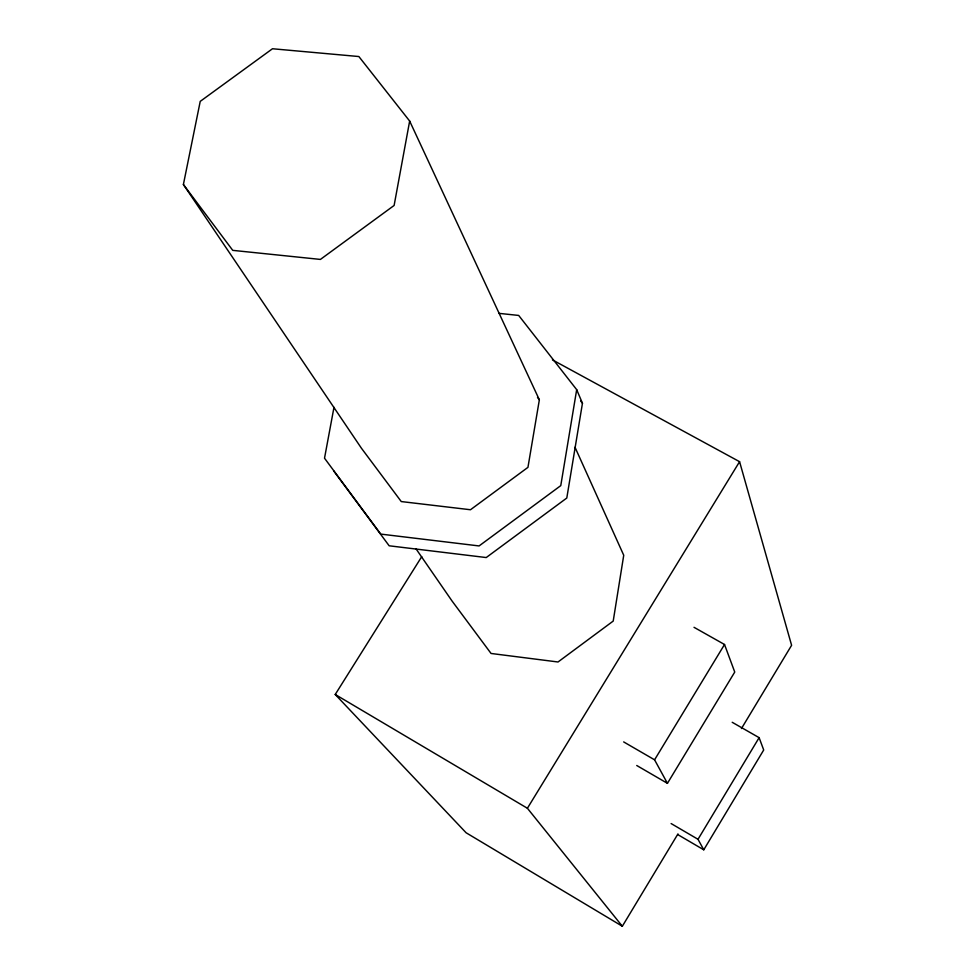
<?xml version="1.0" encoding="UTF-8"?>
<svg xmlns="http://www.w3.org/2000/svg" width="975" height="975" viewBox="0 0 975 975"><rect width="100%" height="100%" fill="white"/><g stroke="black" fill="none" stroke-linecap="round" stroke-linejoin="round"><path stroke-width="1.46" d="M499.042 313.365L518.688 315.437L576.688 389.659L560.771 485.623L479.078 545.939L380.737 534.093L324.517 458.201L333.986 407.306M576.688 389.659L582.453 403.272L566.792 498.03L486.22 557.554L389.159 545.793L333.596 470.803M539.358 399.811L527.95 467.354L470.486 509.742L401.261 501.564L361.396 448.183L183.397 184.507L200.228 101.376L272.488 48.75L358.861 56.538L409.658 121.046L539.358 399.811L537.505 397.422M409.658 121.046L394.119 205.457L320.409 259.423L232.745 250.356L183.397 184.507M759.123 737.661L763.705 749.994L703.767 849.81L698.015 839.292L759.123 737.661L732.213 722.292M421.748 556.64L335.229 694.48L466.099 832.76L622.33 926.25L677.966 833.905M741.451 728.544L791.602 645.304L739.574 461.687L552.423 359.86M636.736 765.497L667.436 783.339L734.748 672.055L724.523 644.499L694.017 627.315M667.436 783.339L654.578 759.818L724.523 644.499M622.33 926.25L527.402 808.263L739.574 461.687M623.671 741.914L654.578 759.818M671.117 823.558L698.015 839.292M677.771 834.588L703.767 849.81M335.229 694.48L527.402 808.263M580.612 400.896L582.453 403.272M416.02 548.84L452.095 601.075L491.059 653.469L558.017 661.988L613.214 621.075L623.732 555.263L575.006 447.257"/></g></svg>
